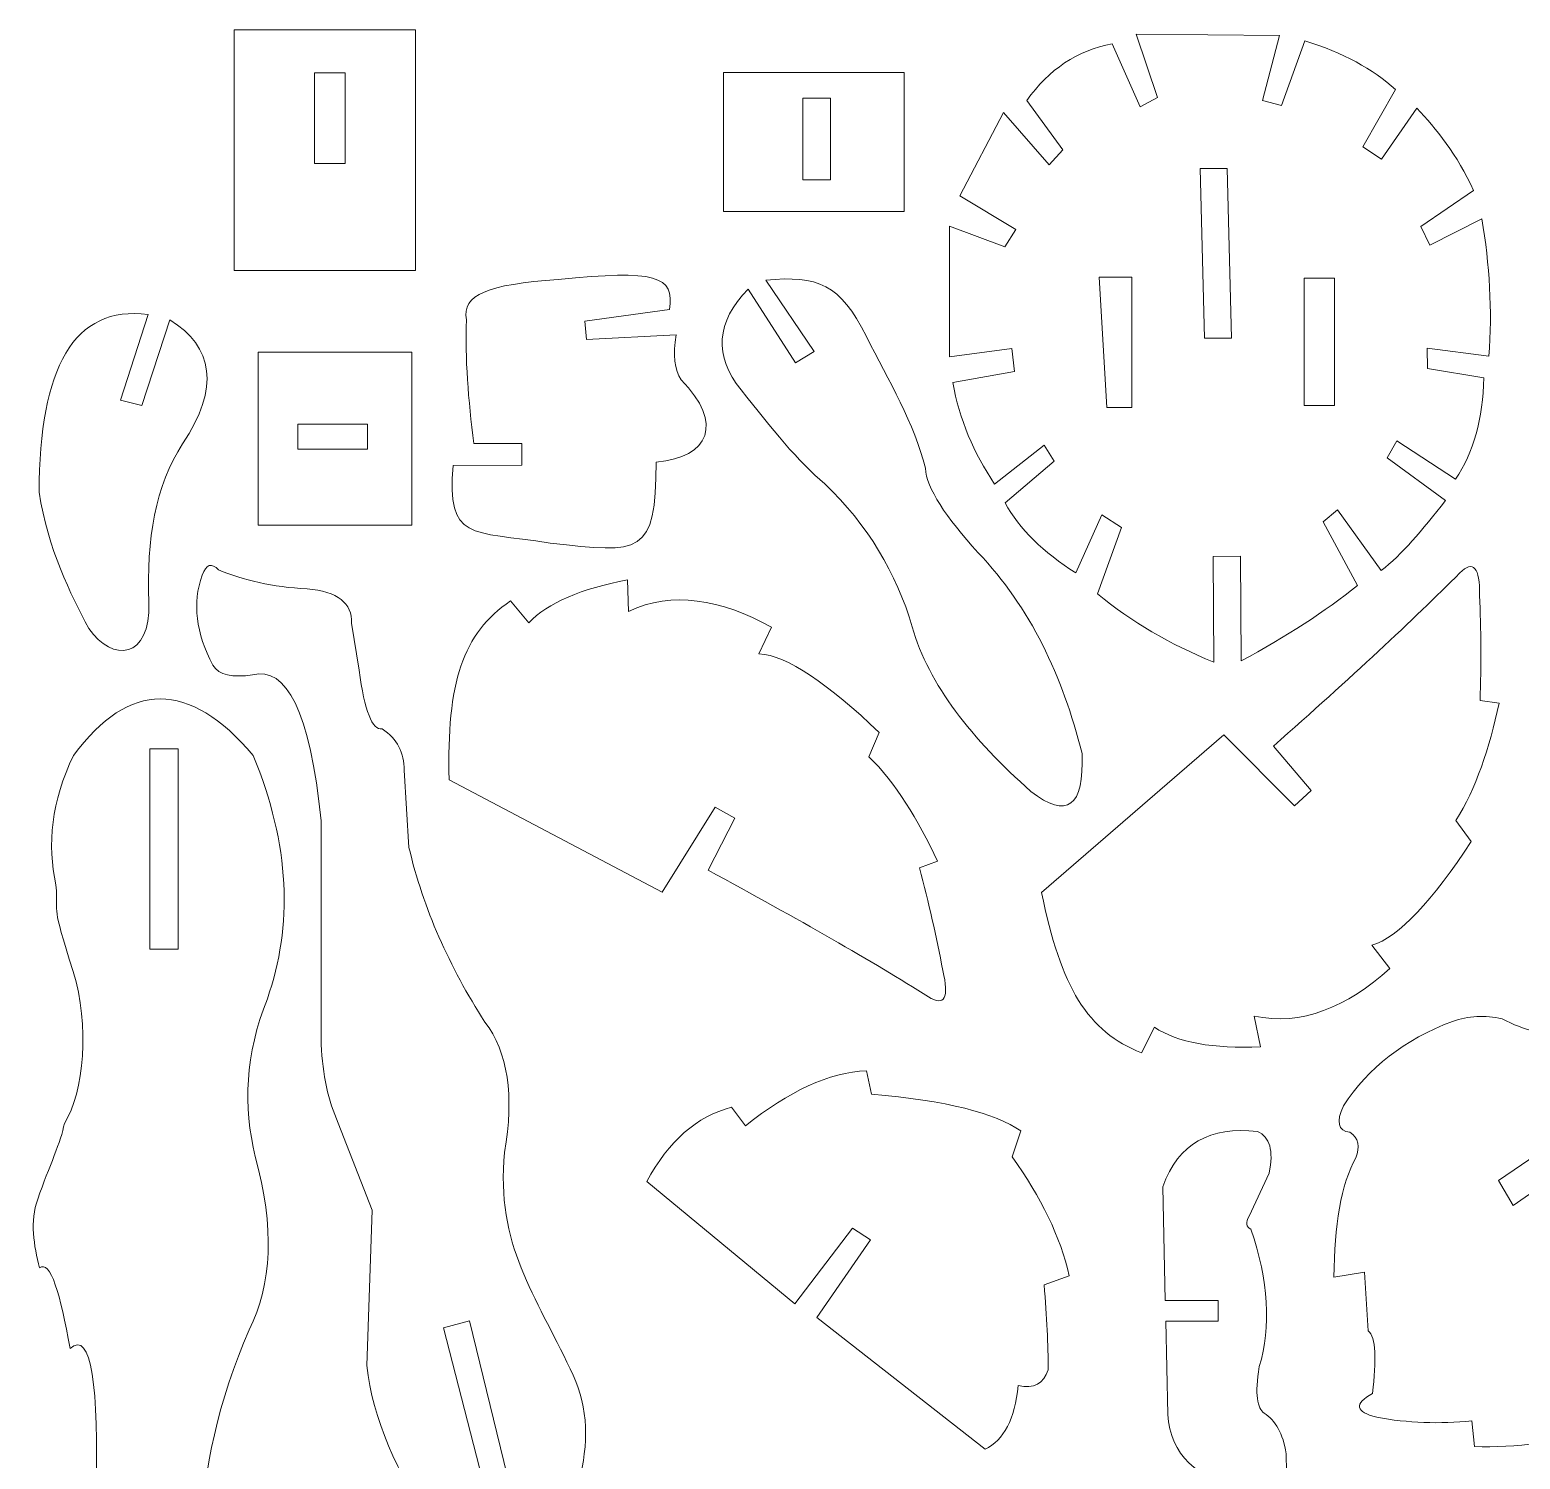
# Model space of a CAD drawing. Header units: millimetres. Extents: x -101 to 104, y -38 to 76.
# Drawn here: x -101 to -41.1, y 18.8 to 76.3 of the extents above; entities that cross this region are included whole.
import ezdxf

# ---------------------------------------------------------------- set-up
doc = ezdxf.new("R2010")
doc.units = ezdxf.units.MM
doc.header["$MEASUREMENT"] = 0
doc.layers.add('Layer 1', color=7, linetype='Continuous')

msp = doc.modelspace()

# ---------------------------------------------------------------- linework, layer by layer
at = {"layer": 'Layer 1', "color": 250, "lineweight": 5}
for points in [[(-92.8018, 66.6007), (-85.5038, 66.6007), (-85.5038, 76.2767), (-92.8018, 76.2767), (-92.8018, 66.6007)], [(-89.5628, 70.9057), (-88.3328, 70.9057), (-88.3328, 74.5547), (-89.5628, 74.5547), (-89.5628, 70.9057)], [(-73.1246, 68.9821), (-65.8676, 68.9821), (-65.8676, 74.5581), (-73.1246, 74.5581), (-73.1246, 68.9821)], [(-69.9368, 70.2425), (-68.828, 70.2425), (-68.828, 73.5337), (-69.9368, 73.5337), (-69.9368, 70.2425)]]:
    msp.add_lwpolyline(points, close=True, dxfattribs=at)
at = {"layer": 'Layer 1', "color": 22, "lineweight": 5}
for points, knots in [([(-56.5483, 76.1076), (-56.5483, 76.1076), (-50.7874, 76.0437), (-50.7874, 76.0437), (-50.7874, 76.0437), (-50.7874, 76.0437), (-51.4693, 73.4352), (-51.4693, 73.4352), (-51.4693, 73.4352), (-51.4693, 73.4352), (-50.7004, 73.2334), (-50.7004, 73.2334), (-50.7004, 73.2334), (-50.7004, 73.2334), (-49.7688, 75.8366), (-49.7688, 75.8366), (-49.7688, 75.8366), (-48.2285, 75.3601), (-47.0321, 74.6958), (-46.1206, 73.8755), (-46.1206, 73.8755), (-46.1206, 73.8755), (-47.4308, 71.578), (-47.4308, 71.578), (-47.4308, 71.578), (-47.4308, 71.578), (-46.6911, 71.0853), (-46.6911, 71.0853), (-46.6911, 71.0853), (-46.6911, 71.0853), (-45.2649, 73.1288), (-45.2649, 73.1288), (-45.2649, 73.1288), (-44.5006, 72.3115), (-43.6352, 71.2653), (-42.9848, 69.8177), (-42.9848, 69.8177), (-42.9848, 69.8177), (-45.1065, 68.3798), (-45.1065, 68.3798), (-45.1065, 68.3798), (-45.1065, 68.3798), (-44.7383, 67.6269), (-44.7383, 67.6269), (-44.7383, 67.6269), (-44.7383, 67.6269), (-42.6589, 68.6827), (-42.6589, 68.6827), (-42.6589, 68.6827), (-42.3333, 66.8416), (-42.2363, 65.0003), (-42.3676, 63.1588), (-42.3676, 63.1588), (-42.3676, 63.1588), (-44.8451, 63.4808), (-44.8451, 63.4808), (-44.8451, 63.4808), (-44.8451, 63.4808), (-44.8329, 62.6633), (-44.8329, 62.6633), (-44.8329, 62.6633), (-44.8329, 62.6633), (-42.5725, 62.2985), (-42.5725, 62.2985), (-42.5725, 62.2985), (-42.6077, 60.6516), (-42.986, 59.2912), (-43.7074, 58.2171), (-43.7074, 58.2171), (-43.7074, 58.2171), (-46.0693, 59.7633), (-46.0693, 59.7633), (-46.0693, 59.7633), (-46.0693, 59.7633), (-46.458, 59.0824), (-46.458, 59.0824), (-46.458, 59.0824), (-46.458, 59.0824), (-44.1144, 57.3582), (-44.1144, 57.3582), (-44.1144, 57.3582), (-45.0655, 56.151), (-45.8615, 55.1883), (-46.6978, 54.5533), (-46.6978, 54.5533), (-46.6978, 54.5533), (-48.4606, 56.9882), (-48.4606, 56.9882), (-48.4606, 56.9882), (-48.4606, 56.9882), (-49.0373, 56.5007), (-49.0373, 56.5007), (-49.0373, 56.5007), (-49.0373, 56.5007), (-47.646, 53.9493), (-47.646, 53.9493), (-47.646, 53.9493), (-48.9509, 52.9095), (-50.513, 51.8983), (-52.3321, 50.9155), (-52.3321, 50.9155), (-52.3321, 50.9155), (-52.3495, 55.1293), (-52.3495, 55.1293), (-52.3495, 55.1293), (-52.3495, 55.1293), (-53.4467, 55.1194), (-53.4467, 55.1194), (-53.4467, 55.1194), (-53.4467, 55.1194), (-53.4286, 50.8685), (-53.4286, 50.8685), (-53.4286, 50.8685), (-55.1842, 51.5814), (-56.7397, 52.4948), (-58.0949, 53.6086), (-58.0949, 53.6086), (-58.0949, 53.6086), (-57.1325, 56.2839), (-57.1325, 56.2839), (-57.1325, 56.2839), (-57.1325, 56.2839), (-57.9289, 56.7827), (-57.9289, 56.7827), (-57.9289, 56.7827), (-57.9289, 56.7827), (-58.9739, 54.4527), (-58.9739, 54.4527), (-58.9739, 54.4527), (-60.268, 55.2849), (-61.2599, 56.2103), (-61.8102, 57.2714), (-61.8102, 57.2714), (-61.8102, 57.2714), (-59.8404, 58.9491), (-59.8404, 58.9491), (-59.8404, 58.9491), (-59.8404, 58.9491), (-60.2388, 59.5894), (-60.2388, 59.5894), (-60.2388, 59.5894), (-60.2388, 59.5894), (-62.2369, 58.0235), (-62.2369, 58.0235), (-62.2369, 58.0235), (-63.0747, 59.2738), (-63.6532, 60.6278), (-63.919, 62.1069), (-63.919, 62.1069), (-63.919, 62.1069), (-61.4336, 62.5449), (-61.4336, 62.5449), (-61.4336, 62.5449), (-61.4336, 62.5449), (-61.5494, 63.4751), (-61.5494, 63.4751), (-61.5494, 63.4751), (-61.5494, 63.4751), (-64.047, 63.1376), (-64.047, 63.1376), (-64.047, 63.1376), (-64.047, 63.1376), (-64.0514, 68.384), (-64.0514, 68.384), (-64.0514, 68.384), (-64.0514, 68.384), (-61.8277, 67.5502), (-61.8277, 67.5502), (-61.8277, 67.5502), (-61.8277, 67.5502), (-61.384, 68.2483), (-61.384, 68.2483), (-61.384, 68.2483), (-61.384, 68.2483), (-63.6339, 69.6025), (-63.6339, 69.6025), (-63.6339, 69.6025), (-63.6339, 69.6025), (-61.8783, 72.9533), (-61.8783, 72.9533), (-61.8783, 72.9533), (-61.8783, 72.9533), (-60.0453, 70.8526), (-60.0453, 70.8526), (-60.0453, 70.8526), (-60.0453, 70.8526), (-59.4917, 71.4597), (-59.4917, 71.4597), (-59.4917, 71.4597), (-59.4917, 71.4597), (-60.9418, 73.4381), (-60.9418, 73.4381), (-60.9418, 73.4381), (-60.0558, 74.6851), (-58.9124, 75.4451), (-57.5112, 75.7177), (-57.5112, 75.7177), (-57.5112, 75.7177), (-56.3876, 73.1866), (-56.3876, 73.1866), (-56.3876, 73.1866), (-56.3876, 73.1866), (-55.6838, 73.5541), (-55.6838, 73.5541), (-55.6838, 73.5541), (-55.6838, 73.5541), (-56.5483, 76.1076), (-56.5483, 76.1076)], [0, 0, 0, 0, 0.0192308, 0.0192308, 0.0192308, 0.0192308, 0.0384615, 0.0384615, 0.0384615, 0.0384615, 0.0576923, 0.0576923, 0.0576923, 0.0576923, 0.0769231, 0.0769231, 0.0769231, 0.0769231, 0.0961538, 0.0961538, 0.0961538, 0.0961538, 0.1153846, 0.1153846, 0.1153846, 0.1153846, 0.1346154, 0.1346154, 0.1346154, 0.1346154, 0.1538462, 0.1538462, 0.1538462, 0.1538462, 0.1730769, 0.1730769, 0.1730769, 0.1730769, 0.1923077, 0.1923077, 0.1923077, 0.1923077, 0.2115385, 0.2115385, 0.2115385, 0.2115385, 0.2307692, 0.2307692, 0.2307692, 0.2307692, 0.25, 0.25, 0.25, 0.25, 0.2692308, 0.2692308, 0.2692308, 0.2692308, 0.2884615, 0.2884615, 0.2884615, 0.2884615, 0.3076923, 0.3076923, 0.3076923, 0.3076923, 0.3269231, 0.3269231, 0.3269231, 0.3269231, 0.3461538, 0.3461538, 0.3461538, 0.3461538, 0.3653846, 0.3653846, 0.3653846, 0.3653846, 0.3846154, 0.3846154, 0.3846154, 0.3846154, 0.4038462, 0.4038462, 0.4038462, 0.4038462, 0.4230769, 0.4230769, 0.4230769, 0.4230769, 0.4423077, 0.4423077, 0.4423077, 0.4423077, 0.4615385, 0.4615385, 0.4615385, 0.4615385, 0.4807692, 0.4807692, 0.4807692, 0.4807692, 0.5, 0.5, 0.5, 0.5, 0.5192308, 0.5192308, 0.5192308, 0.5192308, 0.5384615, 0.5384615, 0.5384615, 0.5384615, 0.5576923, 0.5576923, 0.5576923, 0.5576923, 0.5769231, 0.5769231, 0.5769231, 0.5769231, 0.5961538, 0.5961538, 0.5961538, 0.5961538, 0.6153846, 0.6153846, 0.6153846, 0.6153846, 0.6346154, 0.6346154, 0.6346154, 0.6346154, 0.6538462, 0.6538462, 0.6538462, 0.6538462, 0.6730769, 0.6730769, 0.6730769, 0.6730769, 0.6923077, 0.6923077, 0.6923077, 0.6923077, 0.7115385, 0.7115385, 0.7115385, 0.7115385, 0.7307692, 0.7307692, 0.7307692, 0.7307692, 0.75, 0.75, 0.75, 0.75, 0.7692308, 0.7692308, 0.7692308, 0.7692308, 0.7884615, 0.7884615, 0.7884615, 0.7884615, 0.8076923, 0.8076923, 0.8076923, 0.8076923, 0.8269231, 0.8269231, 0.8269231, 0.8269231, 0.8461538, 0.8461538, 0.8461538, 0.8461538, 0.8653846, 0.8653846, 0.8653846, 0.8653846, 0.8846154, 0.8846154, 0.8846154, 0.8846154, 0.9038462, 0.9038462, 0.9038462, 0.9038462, 0.9230769, 0.9230769, 0.9230769, 0.9230769, 0.9423077, 0.9423077, 0.9423077, 0.9423077, 0.9615385, 0.9615385, 0.9615385, 0.9615385, 0.9807692, 0.9807692, 0.9807692, 0.9807692, 1, 1, 1, 1]), ([(-53.978, 70.6995), (-53.978, 70.6995), (-52.8843, 70.6995), (-52.8843, 70.6995), (-52.8843, 70.6995), (-52.8843, 70.6995), (-52.7128, 63.889), (-52.7128, 63.889), (-52.7128, 63.889), (-52.7128, 63.889), (-53.8064, 63.889), (-53.8064, 63.889), (-53.8064, 63.889), (-53.8064, 63.889), (-53.978, 70.6995), (-53.978, 70.6995)], [0, 0, 0, 0, 0.25, 0.25, 0.25, 0.25, 0.5, 0.5, 0.5, 0.5, 0.75, 0.75, 0.75, 0.75, 1, 1, 1, 1]), ([(-83.4644, 64.6194), (-83.6358, 65.6478), (-82.6205, 66.0388), (-79.7751, 66.2434), (-79.7751, 66.2434), (-75.8523, 66.6449), (-75.089, 66.3947), (-75.2976, 65.0415), (-75.2976, 65.0415), (-75.2976, 65.0415), (-78.7064, 64.5759), (-78.7064, 64.5759), (-78.7064, 64.5759), (-78.7064, 64.5759), (-78.6383, 63.832), (-78.6383, 63.832), (-78.6383, 63.832), (-78.6383, 63.832), (-75.0367, 64.0179), (-75.0367, 64.0179), (-75.0367, 64.0179), (-75.1684, 63.2146), (-75.1, 62.6118), (-74.8311, 62.2094), (-74.8311, 62.2094), (-73.1073, 60.4491), (-73.7011, 59.104), (-75.8301, 58.9046), (-75.8301, 58.9046), (-75.8646, 55.1419), (-76.4281, 55.2392), (-80.0935, 55.6517), (-80.0935, 55.6517), (-83.3525, 56.1614), (-84.228, 55.7293), (-84.0006, 58.7757), (-84.0006, 58.7757), (-84.0006, 58.7757), (-81.2384, 58.7769), (-81.2384, 58.7769), (-81.2384, 58.7769), (-81.2384, 58.7769), (-81.2351, 59.6547), (-81.2351, 59.6547), (-81.2351, 59.6547), (-81.2351, 59.6547), (-83.1597, 59.6493), (-83.1597, 59.6493), (-83.1597, 59.6493), (-83.3913, 61.41), (-83.5195, 63.0883), (-83.4644, 64.6194)], [0, 0, 0, 0, 0.0769231, 0.0769231, 0.0769231, 0.0769231, 0.1538462, 0.1538462, 0.1538462, 0.1538462, 0.2307692, 0.2307692, 0.2307692, 0.2307692, 0.3076923, 0.3076923, 0.3076923, 0.3076923, 0.3846154, 0.3846154, 0.3846154, 0.3846154, 0.4615385, 0.4615385, 0.4615385, 0.4615385, 0.5384615, 0.5384615, 0.5384615, 0.5384615, 0.6153846, 0.6153846, 0.6153846, 0.6153846, 0.6923077, 0.6923077, 0.6923077, 0.6923077, 0.7692308, 0.7692308, 0.7692308, 0.7692308, 0.8461538, 0.8461538, 0.8461538, 0.8461538, 0.9230769, 0.9230769, 0.9230769, 0.9230769, 1, 1, 1, 1]), ([(-72.1377, 65.8608), (-72.1377, 65.8608), (-70.2389, 62.8952), (-70.2389, 62.8952), (-70.2389, 62.8952), (-70.2389, 62.8952), (-69.4866, 63.3493), (-69.4866, 63.3493), (-69.4866, 63.3493), (-69.4866, 63.3493), (-71.4241, 66.2201), (-71.4241, 66.2201), (-71.4241, 66.2201), (-69.3437, 66.4085), (-68.4413, 66.0761), (-67.39, 63.9582), (-67.39, 63.9582), (-66.4853, 62.171), (-65.4616, 60.4484), (-65.0157, 58.6606), (-65.0157, 58.6606), (-64.9773, 57.8637), (-64.1918, 56.6924), (-62.895, 55.2647), (-62.895, 55.2647), (-60.8054, 53.0616), (-59.4967, 50.3141), (-58.722, 47.194), (-58.722, 47.194), (-58.6344, 45.0539), (-59.3187, 44.5466), (-60.7749, 45.6719), (-60.7749, 45.6719), (-63.142, 47.7737), (-64.8925, 49.9582), (-65.5435, 52.2892), (-65.5435, 52.2892), (-66.1902, 54.4532), (-67.3291, 56.3834), (-69.062, 58.0315), (-69.062, 58.0315), (-70.1324, 58.9294), (-71.18, 60.23), (-72.4217, 61.8151), (-72.4217, 61.8151), (-73.528, 63.178), (-73.4333, 64.5266), (-72.1377, 65.8608)], [0, 0, 0, 0, 0.0833333, 0.0833333, 0.0833333, 0.0833333, 0.1666667, 0.1666667, 0.1666667, 0.1666667, 0.25, 0.25, 0.25, 0.25, 0.3333333, 0.3333333, 0.3333333, 0.3333333, 0.4166667, 0.4166667, 0.4166667, 0.4166667, 0.5, 0.5, 0.5, 0.5, 0.5833333, 0.5833333, 0.5833333, 0.5833333, 0.6666667, 0.6666667, 0.6666667, 0.6666667, 0.75, 0.75, 0.75, 0.75, 0.8333333, 0.8333333, 0.8333333, 0.8333333, 0.9166667, 0.9166667, 0.9166667, 0.9166667, 1, 1, 1, 1]), ([(-58.031, 66.3382), (-58.031, 66.3382), (-56.7229, 66.3382), (-56.7229, 66.3382), (-56.7229, 66.3382), (-56.7229, 66.3382), (-56.7229, 61.096), (-56.7229, 61.096), (-56.7229, 61.096), (-56.7229, 61.096), (-57.7308, 61.096), (-57.7308, 61.096), (-57.7308, 61.096), (-57.7308, 61.096), (-58.031, 66.3382), (-58.031, 66.3382)], [0, 0, 0, 0, 0.25, 0.25, 0.25, 0.25, 0.5, 0.5, 0.5, 0.5, 0.75, 0.75, 0.75, 0.75, 1, 1, 1, 1]), ([(-49.7963, 66.2952), (-49.7963, 66.2952), (-48.574, 66.2952), (-48.574, 66.2952), (-48.574, 66.2952), (-48.574, 66.2952), (-48.574, 61.1819), (-48.574, 61.1819), (-48.574, 61.1819), (-48.574, 61.1819), (-49.7963, 61.1819), (-49.7963, 61.1819), (-49.7963, 61.1819), (-49.7963, 61.1819), (-49.7963, 66.2952), (-49.7963, 66.2952)], [0, 0, 0, 0, 0.25, 0.25, 0.25, 0.25, 0.5, 0.5, 0.5, 0.5, 0.75, 0.75, 0.75, 0.75, 1, 1, 1, 1]), ([(-98.6374, 52.2212), (-97.6978, 50.8533), (-96.1452, 50.975), (-96.2203, 53.2739), (-96.2203, 53.2739), (-96.3328, 55.7972), (-95.9575, 57.9714), (-94.8691, 59.6355), (-94.8691, 59.6355), (-93.3601, 61.9178), (-93.6336, 63.5421), (-95.384, 64.6215), (-95.384, 64.6215), (-95.384, 64.6215), (-96.506, 61.1775), (-96.506, 61.1775), (-96.506, 61.1775), (-96.506, 61.1775), (-97.3694, 61.3973), (-97.3694, 61.3973), (-97.3694, 61.3973), (-97.3694, 61.3973), (-96.2571, 64.8363), (-96.2571, 64.8363), (-96.2571, 64.8363), (-99.2496, 65.2317), (-100.6159, 62.6821), (-100.6346, 57.6923), (-100.6346, 57.6923), (-100.2722, 55.3982), (-99.3772, 53.615), (-98.6374, 52.2212)], [0, 0, 0, 0, 0.125, 0.125, 0.125, 0.125, 0.25, 0.25, 0.25, 0.25, 0.375, 0.375, 0.375, 0.375, 0.5, 0.5, 0.5, 0.5, 0.625, 0.625, 0.625, 0.625, 0.75, 0.75, 0.75, 0.75, 0.875, 0.875, 0.875, 0.875, 1, 1, 1, 1]), ([(-91.8278, 63.3304), (-91.8278, 63.3304), (-85.6518, 63.3304), (-85.6518, 63.3304), (-85.6518, 63.3304), (-85.6518, 63.3304), (-85.6518, 56.3694), (-85.6518, 56.3694), (-85.6518, 56.3694), (-85.6518, 56.3694), (-91.8278, 56.3694), (-91.8278, 56.3694), (-91.8278, 56.3694), (-91.8278, 56.3694), (-91.8278, 63.3304), (-91.8278, 63.3304)], [0, 0, 0, 0, 0.25, 0.25, 0.25, 0.25, 0.5, 0.5, 0.5, 0.5, 0.75, 0.75, 0.75, 0.75, 1, 1, 1, 1]), ([(-90.2409, 60.43), (-90.2409, 60.43), (-87.4317, 60.43), (-87.4317, 60.43), (-87.4317, 60.43), (-87.4317, 60.43), (-87.4317, 59.4202), (-87.4317, 59.4202), (-87.4317, 59.4202), (-87.4317, 59.4202), (-90.2409, 59.4202), (-90.2409, 59.4202), (-90.2409, 59.4202), (-90.2409, 59.4202), (-90.2409, 60.43), (-90.2409, 60.43)], [0, 0, 0, 0, 0.25, 0.25, 0.25, 0.25, 0.5, 0.5, 0.5, 0.5, 0.75, 0.75, 0.75, 0.75, 1, 1, 1, 1]), ([(-84.7864, 16.0801), (-82.6147, 13.7597), (-79.7638, 14.2825), (-78.8714, 18.2285), (-78.8714, 18.2285), (-78.5293, 19.7218), (-78.6052, 21.1452), (-79.2921, 22.4667), (-79.2921, 22.4667), (-80.6575, 25.3884), (-82.3025, 27.474), (-81.9282, 31.1676), (-81.9282, 31.1676), (-81.5338, 33.4571), (-81.7969, 35.2024), (-82.7175, 36.4035), (-82.7175, 36.4035), (-84.1507, 38.6303), (-85.1951, 40.9609), (-85.7702, 43.4173), (-85.7702, 43.4173), (-85.7702, 43.4173), (-85.9696, 46.5253), (-85.9696, 46.5253), (-85.9696, 46.5253), (-85.9484, 47.2225), (-86.2418, 47.7763), (-86.8495, 48.1871), (-86.8495, 48.1871), (-87.2442, 48.1136), (-87.5533, 48.8996), (-87.7765, 50.5451), (-87.7765, 50.5451), (-87.7765, 50.5451), (-88.0775, 52.4362), (-88.0775, 52.4362), (-88.0775, 52.4362), (-88.0448, 53.2407), (-88.6411, 53.7012), (-89.8664, 53.8181), (-89.8664, 53.8181), (-91.2513, 53.8685), (-92.4387, 54.1767), (-93.4236, 54.5714), (-93.4236, 54.5714), (-93.7006, 54.8737), (-93.9205, 54.8038), (-94.0834, 54.3616), (-94.0834, 54.3616), (-94.4814, 53.2413), (-94.3361, 52.0351), (-93.6479, 50.7434), (-93.6479, 50.7434), (-93.4198, 50.34), (-92.8523, 50.2428), (-92.0528, 50.3551), (-92.0528, 50.3551), (-90.6932, 50.7025), (-89.7483, 48.8953), (-89.3039, 44.4879), (-89.3039, 44.4879), (-89.3039, 44.4879), (-89.2996, 35.5079), (-89.2996, 35.5079), (-89.2996, 35.5079), (-89.2313, 34.294), (-89.0234, 33.2198), (-88.6117, 32.3498), (-88.6117, 32.3498), (-88.6117, 32.3498), (-87.2552, 28.8477), (-87.2552, 28.8477), (-87.2552, 28.8477), (-87.2552, 28.8477), (-87.4594, 22.5998), (-87.4594, 22.5998), (-87.4594, 22.5998), (-87.2369, 20.4874), (-86.2673, 18.3069), (-84.7864, 16.0801)], [0, 0, 0, 0, 0.05, 0.05, 0.05, 0.05, 0.1, 0.1, 0.1, 0.1, 0.15, 0.15, 0.15, 0.15, 0.2, 0.2, 0.2, 0.2, 0.25, 0.25, 0.25, 0.25, 0.3, 0.3, 0.3, 0.3, 0.35, 0.35, 0.35, 0.35, 0.4, 0.4, 0.4, 0.4, 0.45, 0.45, 0.45, 0.45, 0.5, 0.5, 0.5, 0.5, 0.55, 0.55, 0.55, 0.55, 0.6, 0.6, 0.6, 0.6, 0.65, 0.65, 0.65, 0.65, 0.7, 0.7, 0.7, 0.7, 0.75, 0.75, 0.75, 0.75, 0.8, 0.8, 0.8, 0.8, 0.85, 0.85, 0.85, 0.85, 0.9, 0.9, 0.9, 0.9, 0.95, 0.95, 0.95, 0.95, 1, 1, 1, 1]), ([(-56.3275, 35.1738), (-56.3275, 35.1738), (-55.8113, 36.1952), (-55.8113, 36.1952), (-55.8113, 36.1952), (-54.8856, 35.5755), (-53.4371, 35.3335), (-51.5557, 35.4047), (-51.5557, 35.4047), (-51.5557, 35.4047), (-51.806, 36.6457), (-51.806, 36.6457), (-51.806, 36.6457), (-49.9015, 36.2391), (-48.0918, 36.998), (-46.3468, 38.5543), (-46.3468, 38.5543), (-46.3468, 38.5543), (-47.0786, 39.4932), (-47.0786, 39.4932), (-47.0786, 39.4932), (-45.9923, 39.793), (-44.6292, 41.309), (-43.0765, 43.6572), (-43.0765, 43.6572), (-43.0765, 43.6572), (-43.7034, 44.5111), (-43.7034, 44.5111), (-43.7034, 44.5111), (-42.885, 45.7712), (-42.3556, 47.4095), (-41.9574, 49.2197), (-41.9574, 49.2197), (-41.9574, 49.2197), (-42.7218, 49.3233), (-42.7218, 49.3233), (-42.7218, 49.3233), (-42.6811, 50.772), (-42.6853, 52.184), (-42.743, 53.5518), (-42.743, 53.5518), (-42.7317, 54.6803), (-42.9988, 54.9805), (-43.5439, 54.4521), (-43.5439, 54.4521), (-45.3863, 52.5878), (-47.9201, 50.2421), (-51.0262, 47.4983), (-51.0262, 47.4983), (-51.0262, 47.4983), (-49.5147, 45.7106), (-49.5147, 45.7106), (-49.5147, 45.7106), (-49.5147, 45.7106), (-50.1767, 45.0971), (-50.1767, 45.0971), (-50.1767, 45.0971), (-50.1767, 45.0971), (-53.0245, 47.9416), (-53.0245, 47.9416), (-53.0245, 47.9416), (-53.0245, 47.9416), (-60.3462, 41.618), (-60.3462, 41.618), (-60.3462, 41.618), (-59.5784, 37.8072), (-58.4904, 36.0016), (-56.3275, 35.1738)], [0, 0, 0, 0, 0.0588235, 0.0588235, 0.0588235, 0.0588235, 0.1176471, 0.1176471, 0.1176471, 0.1176471, 0.1764706, 0.1764706, 0.1764706, 0.1764706, 0.2352941, 0.2352941, 0.2352941, 0.2352941, 0.2941176, 0.2941176, 0.2941176, 0.2941176, 0.3529412, 0.3529412, 0.3529412, 0.3529412, 0.4117647, 0.4117647, 0.4117647, 0.4117647, 0.4705882, 0.4705882, 0.4705882, 0.4705882, 0.5294118, 0.5294118, 0.5294118, 0.5294118, 0.5882353, 0.5882353, 0.5882353, 0.5882353, 0.6470588, 0.6470588, 0.6470588, 0.6470588, 0.7058824, 0.7058824, 0.7058824, 0.7058824, 0.7647059, 0.7647059, 0.7647059, 0.7647059, 0.8235294, 0.8235294, 0.8235294, 0.8235294, 0.8823529, 0.8823529, 0.8823529, 0.8823529, 0.9411765, 0.9411765, 0.9411765, 0.9411765, 1, 1, 1, 1]), ([(-81.6892, 53.3267), (-81.6892, 53.3267), (-80.9565, 52.4476), (-80.9565, 52.4476), (-80.9565, 52.4476), (-80.1939, 53.2597), (-78.837, 53.8213), (-76.9878, 54.1751), (-76.9878, 54.1751), (-76.9878, 54.1751), (-76.9525, 52.9097), (-76.9525, 52.9097), (-76.9525, 52.9097), (-75.1883, 53.7342), (-73.2542, 53.4019), (-71.2039, 52.278), (-71.2039, 52.278), (-71.2039, 52.278), (-71.7057, 51.1986), (-71.7057, 51.1986), (-71.7057, 51.1986), (-70.5798, 51.1508), (-68.9106, 49.9803), (-66.8695, 48.0416), (-66.8695, 48.0416), (-66.8695, 48.0416), (-67.2882, 47.0685), (-67.2882, 47.0685), (-67.2882, 47.0685), (-66.2073, 46.0248), (-65.323, 44.5476), (-64.5278, 42.8734), (-64.5278, 42.8734), (-64.5278, 42.8734), (-65.2493, 42.6005), (-65.2493, 42.6005), (-65.2493, 42.6005), (-64.8838, 41.1981), (-64.5702, 39.8213), (-64.3187, 38.4756), (-64.3187, 38.4756), (-64.0539, 37.3785), (-64.2466, 37.026), (-64.8966, 37.4182), (-64.8966, 37.4182), (-67.1112, 38.8203), (-70.1077, 40.5359), (-73.7514, 42.5106), (-73.7514, 42.5106), (-73.7514, 42.5106), (-72.6808, 44.5925), (-72.6808, 44.5925), (-72.6808, 44.5925), (-72.6808, 44.5925), (-73.4638, 45.0414), (-73.4638, 45.0414), (-73.4638, 45.0414), (-73.4638, 45.0414), (-75.5988, 41.6292), (-75.5988, 41.6292), (-75.5988, 41.6292), (-75.5988, 41.6292), (-84.1553, 46.1437), (-84.1553, 46.1437), (-84.1553, 46.1437), (-84.2644, 50.0295), (-83.6105, 52.0336), (-81.6892, 53.3267)], [0, 0, 0, 0, 0.0588235, 0.0588235, 0.0588235, 0.0588235, 0.1176471, 0.1176471, 0.1176471, 0.1176471, 0.1764706, 0.1764706, 0.1764706, 0.1764706, 0.2352941, 0.2352941, 0.2352941, 0.2352941, 0.2941176, 0.2941176, 0.2941176, 0.2941176, 0.3529412, 0.3529412, 0.3529412, 0.3529412, 0.4117647, 0.4117647, 0.4117647, 0.4117647, 0.4705882, 0.4705882, 0.4705882, 0.4705882, 0.5294118, 0.5294118, 0.5294118, 0.5294118, 0.5882353, 0.5882353, 0.5882353, 0.5882353, 0.6470588, 0.6470588, 0.6470588, 0.6470588, 0.7058824, 0.7058824, 0.7058824, 0.7058824, 0.7647059, 0.7647059, 0.7647059, 0.7647059, 0.8235294, 0.8235294, 0.8235294, 0.8235294, 0.8823529, 0.8823529, 0.8823529, 0.8823529, 0.9411765, 0.9411765, 0.9411765, 0.9411765, 1, 1, 1, 1]), ([(-99.2467, 47.1236), (-97.0123, 50.1481), (-94.6066, 50.1482), (-92.0296, 47.1236), (-92.0296, 47.1236), (-90.546, 43.5099), (-90.4355, 40.2707), (-91.4625, 37.3416), (-91.4625, 37.3416), (-92.3617, 35.1123), (-92.4261, 33.0076), (-91.9549, 31.006), (-91.9549, 31.006), (-91.1511, 28.153), (-91.2834, 25.8615), (-92.1913, 24.0353), (-92.1913, 24.0353), (-94.6661, 18.3993), (-94.6727, 12.3209), (-92.5961, 12.0918), (-92.5961, 12.0918), (-90.8005, 12.0502), (-90.6222, 11.5377), (-90.3988, 9.3186), (-90.3988, 9.3186), (-90.2477, 7.0326), (-91.4958, 5.9265), (-91.9877, 6.827), (-91.9877, 6.827), (-92.0784, 7.4003), (-92.2263, 7.6586), (-92.431, 7.6012), (-92.431, 7.6012), (-92.431, 7.6012), (-93.3856, 7.5914), (-93.3856, 7.5914), (-93.3856, 7.5914), (-94.7994, 8.2289), (-96.2131, 9.0954), (-97.6266, 10.191), (-97.6266, 10.191), (-97.5119, 12.5893), (-97.7082, 14.1568), (-98.2795, 14.7214), (-98.2795, 14.7214), (-98.9975, 15.2685), (-99.1115, 16.1183), (-98.3426, 17.41), (-98.3426, 17.41), (-98.2448, 21.7196), (-98.5194, 24.0771), (-99.3938, 23.2871), (-99.3938, 23.2871), (-99.7762, 25.4703), (-100.1766, 26.8655), (-100.616, 26.5268), (-100.616, 26.5268), (-100.8493, 27.4334), (-101.0091, 28.3967), (-100.693, 29.2945), (-100.693, 29.2945), (-100.2241, 30.6263), (-99.7459, 31.6018), (-99.6211, 32.3292), (-99.6211, 32.3292), (-98.826, 33.5878), (-98.5927, 36.2871), (-99.268, 38.4335), (-99.268, 38.4335), (-100.1735, 41.3116), (-99.8515, 40.5427), (-99.9585, 41.9157), (-99.9585, 41.9157), (-100.3099, 43.5447), (-100.151, 45.2666), (-99.2467, 47.1236)], [0, 0, 0, 0, 0.0526316, 0.0526316, 0.0526316, 0.0526316, 0.1052632, 0.1052632, 0.1052632, 0.1052632, 0.1578947, 0.1578947, 0.1578947, 0.1578947, 0.2105263, 0.2105263, 0.2105263, 0.2105263, 0.2631579, 0.2631579, 0.2631579, 0.2631579, 0.3157895, 0.3157895, 0.3157895, 0.3157895, 0.3684211, 0.3684211, 0.3684211, 0.3684211, 0.4210526, 0.4210526, 0.4210526, 0.4210526, 0.4736842, 0.4736842, 0.4736842, 0.4736842, 0.5263158, 0.5263158, 0.5263158, 0.5263158, 0.5789474, 0.5789474, 0.5789474, 0.5789474, 0.6315789, 0.6315789, 0.6315789, 0.6315789, 0.6842105, 0.6842105, 0.6842105, 0.6842105, 0.7368421, 0.7368421, 0.7368421, 0.7368421, 0.7894737, 0.7894737, 0.7894737, 0.7894737, 0.8421053, 0.8421053, 0.8421053, 0.8421053, 0.8947368, 0.8947368, 0.8947368, 0.8947368, 0.9473684, 0.9473684, 0.9473684, 0.9473684, 1, 1, 1, 1]), ([(-96.1811, 47.3889), (-96.1811, 47.3889), (-95.0445, 47.3889), (-95.0445, 47.3889), (-95.0445, 47.3889), (-95.0445, 47.3889), (-95.0445, 39.3323), (-95.0445, 39.3323), (-95.0445, 39.3323), (-95.0445, 39.3323), (-96.1811, 39.3323), (-96.1811, 39.3323), (-96.1811, 39.3323), (-96.1811, 39.3323), (-96.1811, 47.3889), (-96.1811, 47.3889)], [0, 0, 0, 0, 0.25, 0.25, 0.25, 0.25, 0.5, 0.5, 0.5, 0.5, 0.75, 0.75, 0.75, 0.75, 1, 1, 1, 1]), ([(-42.9545, 19.3457), (-41.3144, 19.2943), (-39.5173, 19.531), (-37.5633, 20.0559), (-37.5633, 20.0559), (-37.4768, 19.1269), (-37.1729, 18.9132), (-36.7202, 19.1892), (-36.7202, 19.1892), (-36.7202, 19.1892), (-31.6096, 21.0916), (-31.6096, 21.0916), (-31.6096, 21.0916), (-31.1504, 21.433), (-31.1355, 21.7745), (-31.5648, 22.1161), (-31.5648, 22.1161), (-33.222, 23.5106), (-34.7091, 25.1604), (-35.9479, 27.1838), (-35.9479, 27.1838), (-36.2513, 27.7045), (-37.2542, 30.3509), (-37.6684, 31.6187), (-37.6684, 31.6187), (-37.6684, 31.6187), (-41.3915, 29.0294), (-41.3915, 29.0294), (-41.3915, 29.0294), (-41.3915, 29.0294), (-41.9821, 30.0391), (-41.9821, 30.0391), (-41.9821, 30.0391), (-41.9821, 30.0391), (-37.9941, 32.7615), (-37.9941, 32.7615), (-37.9941, 32.7615), (-38.3471, 33.9655), (-38.7848, 35.0417), (-39.3466, 35.9316), (-39.3466, 35.9316), (-40.129, 35.8976), (-40.949, 36.0519), (-41.8356, 36.5419), (-41.8356, 36.5419), (-42.5289, 36.6894), (-43.1961, 36.6536), (-43.8368, 36.4347), (-43.8368, 36.4347), (-45.7668, 35.6959), (-47.2262, 34.5643), (-48.2148, 33.0398), (-48.2148, 33.0398), (-48.5214, 32.3967), (-48.4359, 32.0416), (-47.9581, 31.9749), (-47.9581, 31.9749), (-47.582, 31.7527), (-47.5653, 31.3863), (-47.7121, 30.9547), (-47.7121, 30.9547), (-48.323, 29.9012), (-48.5654, 28.2102), (-48.6011, 26.1616), (-48.6011, 26.1616), (-48.6011, 26.1616), (-47.3647, 26.3519), (-47.3647, 26.3519), (-47.3647, 26.3519), (-47.3647, 26.3519), (-47.2179, 24.0003), (-47.2179, 24.0003), (-47.2179, 24.0003), (-46.9111, 23.7453), (-46.8837, 22.8371), (-47.0473, 21.4822), (-47.0473, 21.4822), (-47.8004, 21.0586), (-47.7431, 20.7398), (-46.8752, 20.5258), (-46.8752, 20.5258), (-45.6284, 20.2951), (-44.3554, 20.2477), (-43.056, 20.384), (-43.056, 20.384), (-43.056, 20.384), (-42.9545, 19.3457), (-42.9545, 19.3457)], [0, 0, 0, 0, 0.0454545, 0.0454545, 0.0454545, 0.0454545, 0.0909091, 0.0909091, 0.0909091, 0.0909091, 0.1363636, 0.1363636, 0.1363636, 0.1363636, 0.1818182, 0.1818182, 0.1818182, 0.1818182, 0.2272727, 0.2272727, 0.2272727, 0.2272727, 0.2727273, 0.2727273, 0.2727273, 0.2727273, 0.3181818, 0.3181818, 0.3181818, 0.3181818, 0.3636364, 0.3636364, 0.3636364, 0.3636364, 0.4090909, 0.4090909, 0.4090909, 0.4090909, 0.4545455, 0.4545455, 0.4545455, 0.4545455, 0.5, 0.5, 0.5, 0.5, 0.5454545, 0.5454545, 0.5454545, 0.5454545, 0.5909091, 0.5909091, 0.5909091, 0.5909091, 0.6363636, 0.6363636, 0.6363636, 0.6363636, 0.6818182, 0.6818182, 0.6818182, 0.6818182, 0.7272727, 0.7272727, 0.7272727, 0.7272727, 0.7727273, 0.7727273, 0.7727273, 0.7727273, 0.8181818, 0.8181818, 0.8181818, 0.8181818, 0.8636364, 0.8636364, 0.8636364, 0.8636364, 0.9090909, 0.9090909, 0.9090909, 0.9090909, 0.9545455, 0.9545455, 0.9545455, 0.9545455, 1, 1, 1, 1]), ([(-61.2885, 21.796), (-61.4179, 20.4566), (-61.8618, 19.6044), (-62.6204, 19.2393), (-62.6204, 19.2393), (-62.6204, 19.2393), (-69.3862, 24.5403), (-69.3862, 24.5403), (-69.3862, 24.5403), (-69.3862, 24.5403), (-67.2218, 27.6496), (-67.2218, 27.6496), (-67.2218, 27.6496), (-67.2218, 27.6496), (-67.9469, 28.1254), (-67.9469, 28.1254), (-67.9469, 28.1254), (-67.9469, 28.1254), (-70.2634, 25.0874), (-70.2634, 25.0874), (-70.2634, 25.0874), (-70.2634, 25.0874), (-76.2164, 30.0015), (-76.2164, 30.0015), (-76.2164, 30.0015), (-75.338, 31.626), (-74.2024, 32.6201), (-72.8095, 32.9842), (-72.8095, 32.9842), (-72.8095, 32.9842), (-72.2456, 32.2411), (-72.2456, 32.2411), (-72.2456, 32.2411), (-70.5141, 33.6042), (-68.8811, 34.4013), (-67.3788, 34.447), (-67.3788, 34.447), (-67.3788, 34.447), (-67.1884, 33.5051), (-67.1884, 33.5051), (-67.1884, 33.5051), (-64.1543, 33.25), (-62.2151, 32.7442), (-61.1829, 32.031), (-61.1829, 32.031), (-61.1829, 32.031), (-61.5244, 30.9899), (-61.5244, 30.9899), (-61.5244, 30.9899), (-60.387, 29.3687), (-59.575, 27.7708), (-59.2384, 26.2072), (-59.2384, 26.2072), (-59.2384, 26.2072), (-60.2463, 25.8418), (-60.2463, 25.8418), (-60.2463, 25.8418), (-60.1339, 24.562), (-60.079, 23.4256), (-60.0812, 22.4328), (-60.0812, 22.4328), (-60.2548, 21.8767), (-60.6571, 21.6643), (-61.2885, 21.796)], [0, 0, 0, 0, 0.0625, 0.0625, 0.0625, 0.0625, 0.125, 0.125, 0.125, 0.125, 0.1875, 0.1875, 0.1875, 0.1875, 0.25, 0.25, 0.25, 0.25, 0.3125, 0.3125, 0.3125, 0.3125, 0.375, 0.375, 0.375, 0.375, 0.4375, 0.4375, 0.4375, 0.4375, 0.5, 0.5, 0.5, 0.5, 0.5625, 0.5625, 0.5625, 0.5625, 0.625, 0.625, 0.625, 0.625, 0.6875, 0.6875, 0.6875, 0.6875, 0.75, 0.75, 0.75, 0.75, 0.8125, 0.8125, 0.8125, 0.8125, 0.875, 0.875, 0.875, 0.875, 0.9375, 0.9375, 0.9375, 0.9375, 1, 1, 1, 1]), ([(-55.4721, 29.7884), (-54.8663, 31.5407), (-53.5599, 32.2186), (-51.6731, 32.0064), (-51.6731, 32.0064), (-51.1748, 31.7909), (-51.0165, 31.235), (-51.1979, 30.3385), (-51.1979, 30.3385), (-51.1979, 30.3385), (-52.0077, 28.6107), (-52.0077, 28.6107), (-52.0077, 28.6107), (-52.154, 28.3447), (-52.1304, 28.1705), (-51.9369, 28.0878), (-51.9369, 28.0878), (-51.2224, 26.0102), (-51.1092, 24.1681), (-51.5971, 22.5615), (-51.5971, 22.5615), (-51.7811, 21.4391), (-51.6858, 20.8763), (-51.3992, 20.6965), (-51.3992, 20.6965), (-50.9569, 20.3973), (-50.6421, 19.8853), (-50.5133, 19.062), (-50.5133, 19.062), (-50.5133, 19.062), (-50.5085, 18.3395), (-50.5085, 18.3395), (-50.5085, 18.3395), (-50.6738, 17.9643), (-50.9957, 17.7462), (-51.4743, 17.6851), (-51.4743, 17.6851), (-51.4743, 17.6851), (-52.1978, 17.6887), (-52.1978, 17.6887), (-52.1978, 17.6887), (-54.1389, 18.0424), (-55.1651, 19.0246), (-55.276, 20.6351), (-55.276, 20.6351), (-55.276, 20.6351), (-55.3605, 24.3864), (-55.3605, 24.3864), (-55.3605, 24.3864), (-55.3605, 24.3864), (-53.2475, 24.3936), (-53.2475, 24.3936), (-53.2475, 24.3936), (-53.2475, 24.3936), (-53.2523, 25.2119), (-53.2523, 25.2119), (-53.2523, 25.2119), (-53.2523, 25.2119), (-55.379, 25.2117), (-55.379, 25.2117), (-55.379, 25.2117), (-55.379, 25.2117), (-55.4721, 29.7884), (-55.4721, 29.7884)], [0, 0, 0, 0, 0.0625, 0.0625, 0.0625, 0.0625, 0.125, 0.125, 0.125, 0.125, 0.1875, 0.1875, 0.1875, 0.1875, 0.25, 0.25, 0.25, 0.25, 0.3125, 0.3125, 0.3125, 0.3125, 0.375, 0.375, 0.375, 0.375, 0.4375, 0.4375, 0.4375, 0.4375, 0.5, 0.5, 0.5, 0.5, 0.5625, 0.5625, 0.5625, 0.5625, 0.625, 0.625, 0.625, 0.625, 0.6875, 0.6875, 0.6875, 0.6875, 0.75, 0.75, 0.75, 0.75, 0.8125, 0.8125, 0.8125, 0.8125, 0.875, 0.875, 0.875, 0.875, 0.9375, 0.9375, 0.9375, 0.9375, 1, 1, 1, 1]), ([(-84.3865, 24.1212), (-84.3865, 24.1212), (-83.3357, 24.4006), (-83.3357, 24.4006), (-83.3357, 24.4006), (-83.3357, 24.4006), (-81.4057, 16.4943), (-81.4057, 16.4943), (-81.4057, 16.4943), (-81.4057, 16.4943), (-82.3278, 16.1506), (-82.3278, 16.1506), (-82.3278, 16.1506), (-82.3278, 16.1506), (-84.3865, 24.1212), (-84.3865, 24.1212)], [0, 0, 0, 0, 0.25, 0.25, 0.25, 0.25, 0.5, 0.5, 0.5, 0.5, 0.75, 0.75, 0.75, 0.75, 1, 1, 1, 1])]:
    msp.add_open_spline(points, degree=3, knots=knots, dxfattribs=at)

doc.saveas('drawing.dxf')
